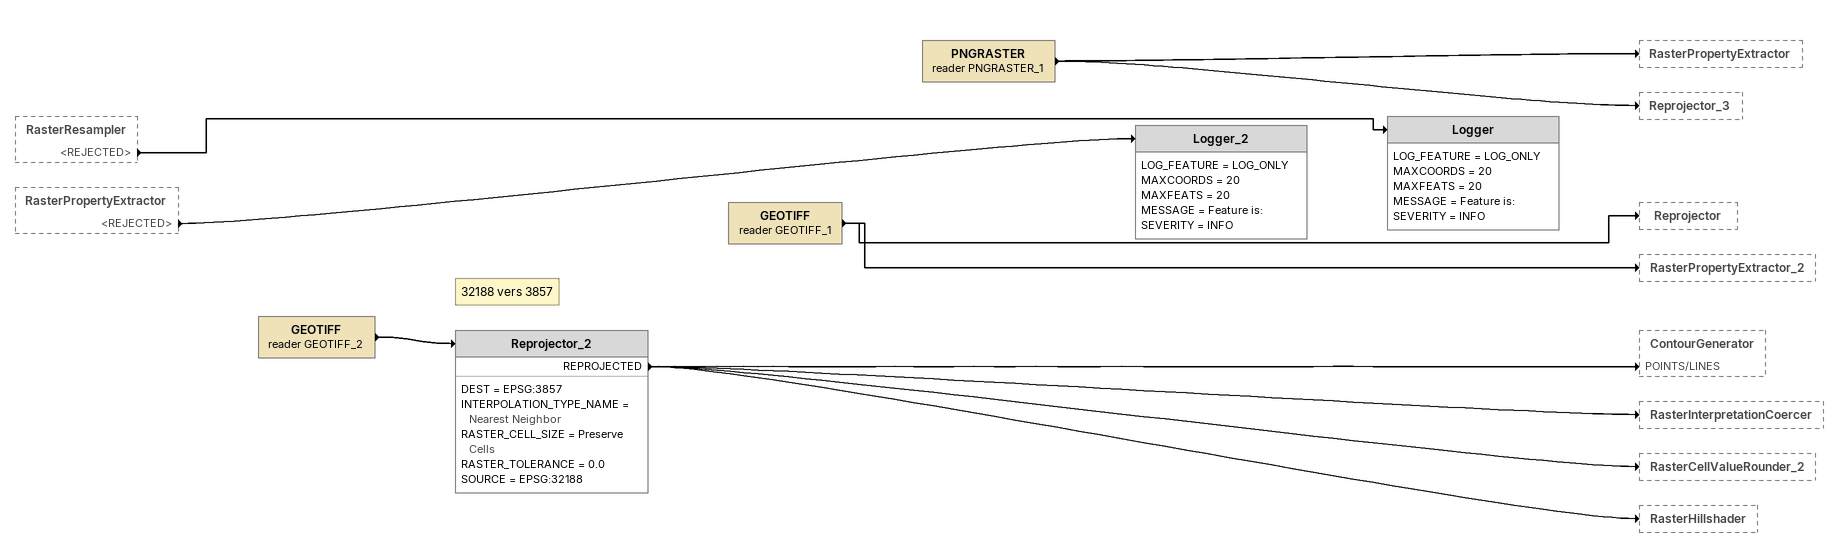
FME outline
RasterResampler [outside]
    <REJECTED> -> Logger
RasterPropertyExtractor [outside]
    <REJECTED> -> Logger_2
GEOTIFF (reader GEOTIFF_2)
    -> Reprojector_2
Note: 32188 vers 3857
Reprojector_2
    DEST = EPSG:3857
    INTERPOLATION_TYPE_NAME = Nearest Neighbor
    RASTER_CELL_SIZE = Preserve Cells
    RASTER_TOLERANCE = 0.0
    SOURCE = EPSG:32188
    REPROJECTED -> ContourGenerator [POINTS/LINES]
    REPROJECTED -> RasterInterpretationCoercer
    REPROJECTED -> RasterCellValueRounder_2
    REPROJECTED -> RasterHillshader
GEOTIFF (reader GEOTIFF_1)
    -> Reprojector
    -> RasterPropertyExtractor_2
PNGRASTER (reader PNGRASTER_1)
    -> RasterPropertyExtractor
    -> Reprojector_3
Logger
    LOG_FEATURE = LOG_ONLY
    MAXCOORDS = 20
    MAXFEATS = 20
    MESSAGE = Feature is:
    SEVERITY = INFO
Logger_2
    LOG_FEATURE = LOG_ONLY
    MAXCOORDS = 20
    MAXFEATS = 20
    MESSAGE = Feature is:
    SEVERITY = INFO
